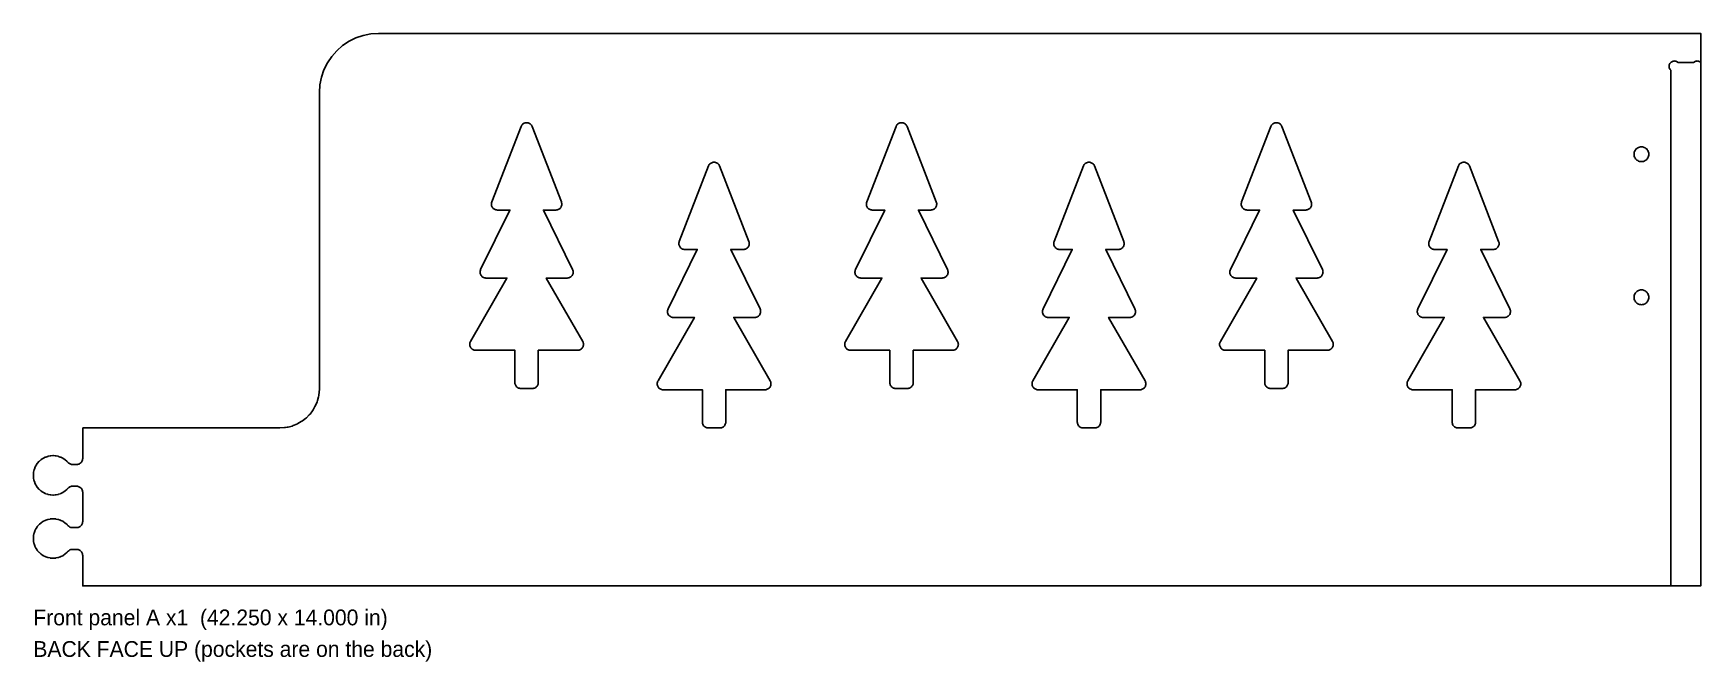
# Model space of a CAD drawing. Header units: inches. Extents: x 0 to 42.2, y -1.9 to 14.
import ezdxf

# ---------------------------------------------------------------- set-up
doc = ezdxf.new("R2010")
doc.units = ezdxf.units.IN
doc.header["$MEASUREMENT"] = 0
for name, color, linetype in [('CUT_INSIDE', 5, 'Continuous'), ('CUT_OUTSIDE', 1, 'Continuous'), ('LABEL', 3, 'Continuous'), ('POCKET_0.375', 4, 'Continuous'), ('POCKET_0.500', 4, 'Continuous')]:
    doc.layers.add(name, color=color, linetype=linetype)

msp = doc.modelspace()

# ---------------------------------------------------------------- linework, layer by layer
at = {"layer": 'CUT_INSIDE'}
for points in [[(13.929, 6.176), (13.935, 6.158), (13.939, 6.139), (13.94, 6.119), (13.939, 6.1), (13.935, 6.08), (13.929, 6.062), (13.92, 6.044), (13.909, 6.028), (13.896, 6.013), (13.881, 6), (13.865, 5.989), (13.848, 5.981), (13.829, 5.974), (13.81, 5.971), (13.79, 5.969), (12.801, 5.969), (12.796, 5.969), (12.796, 5.964), (12.796, 5.15), (12.795, 5.13), (12.791, 5.111), (12.784, 5.093), (12.776, 5.075), (12.765, 5.059), (12.752, 5.044), (12.737, 5.031), (12.721, 5.02), (12.703, 5.011), (12.685, 5.005), (12.665, 5.001), (12.646, 5), (12.354, 5), (12.334, 5.001), (12.315, 5.005), (12.296, 5.011), (12.279, 5.02), (12.262, 5.031), (12.247, 5.044), (12.235, 5.059), (12.224, 5.075), (12.215, 5.093), (12.209, 5.111), (12.205, 5.13), (12.204, 5.15), (12.204, 5.964), (12.203, 5.969), (12.199, 5.969), (11.209, 5.969), (11.19, 5.971), (11.17, 5.974), (11.152, 5.981), (11.134, 5.989), (11.118, 6), (11.103, 6.013), (11.09, 6.028), (11.079, 6.044), (11.071, 6.062), (11.064, 6.08), (11.06, 6.1), (11.059, 6.119), (11.06, 6.139), (11.064, 6.158), (11.07, 6.176), (11.079, 6.194), (12.001, 7.796), (12.003, 7.8), (11.999, 7.8), (11.47, 7.8), (11.449, 7.801), (11.43, 7.805), (11.41, 7.812), (11.392, 7.821), (11.376, 7.833), (11.361, 7.847), (11.348, 7.862), (11.337, 7.88), (11.329, 7.898), (11.323, 7.917), (11.32, 7.937), (11.32, 7.958), (11.322, 7.978), (11.327, 7.997), (11.335, 8.016), (12.074, 9.519), (12.076, 9.523), (12.071, 9.523), (11.758, 9.523), (11.738, 9.524), (11.719, 9.528), (11.701, 9.534), (11.684, 9.543), (11.667, 9.553), (11.653, 9.566), (11.64, 9.581), (11.629, 9.597), (11.62, 9.614), (11.613, 9.632), (11.609, 9.651), (11.608, 9.67), (11.609, 9.69), (11.612, 9.709), (11.618, 9.727), (12.36, 11.64), (12.368, 11.658), (12.379, 11.675), (12.392, 11.69), (12.407, 11.703), (12.423, 11.714), (12.441, 11.723), (12.46, 11.73), (12.48, 11.734), (12.5, 11.735), (12.52, 11.734), (12.539, 11.73), (12.558, 11.723), (12.576, 11.714), (12.592, 11.703), (12.607, 11.69), (12.62, 11.675), (12.631, 11.658), (12.64, 11.64), (13.381, 9.727), (13.387, 9.709), (13.391, 9.69), (13.392, 9.67), (13.39, 9.651), (13.386, 9.632), (13.379, 9.614), (13.371, 9.597), (13.36, 9.581), (13.347, 9.566), (13.332, 9.553), (13.316, 9.543), (13.298, 9.534), (13.28, 9.528), (13.261, 9.524), (13.242, 9.523), (12.928, 9.523), (12.924, 9.523), (12.926, 9.519), (13.664, 8.016), (13.672, 7.997), (13.677, 7.978), (13.68, 7.958), (13.679, 7.937), (13.676, 7.917), (13.67, 7.898), (13.662, 7.88), (13.651, 7.862), (13.639, 7.847), (13.624, 7.833), (13.607, 7.821), (13.589, 7.812), (13.57, 7.805), (13.55, 7.801), (13.53, 7.8), (13.001, 7.8), (12.996, 7.8), (12.998, 7.796), (13.92, 6.194)], [(23.435, 6.158), (23.439, 6.139), (23.44, 6.119), (23.439, 6.1), (23.435, 6.08), (23.429, 6.062), (23.42, 6.044), (23.409, 6.028), (23.396, 6.013), (23.381, 6), (23.365, 5.989), (23.348, 5.981), (23.329, 5.974), (23.31, 5.971), (23.29, 5.969), (22.301, 5.969), (22.296, 5.969), (22.296, 5.964), (22.296, 5.15), (22.295, 5.13), (22.291, 5.111), (22.284, 5.093), (22.276, 5.075), (22.265, 5.059), (22.252, 5.044), (22.237, 5.031), (22.221, 5.02), (22.203, 5.011), (22.185, 5.005), (22.165, 5.001), (22.146, 5), (21.854, 5), (21.834, 5.001), (21.815, 5.005), (21.796, 5.011), (21.779, 5.02), (21.762, 5.031), (21.747, 5.044), (21.735, 5.059), (21.724, 5.075), (21.715, 5.093), (21.709, 5.111), (21.705, 5.13), (21.704, 5.15), (21.704, 5.964), (21.703, 5.969), (21.699, 5.969), (20.709, 5.969), (20.69, 5.971), (20.67, 5.974), (20.652, 5.981), (20.634, 5.989), (20.618, 6), (20.603, 6.013), (20.59, 6.028), (20.579, 6.044), (20.571, 6.062), (20.564, 6.08), (20.56, 6.1), (20.559, 6.119), (20.56, 6.139), (20.564, 6.158), (20.57, 6.176), (20.579, 6.194), (21.501, 7.796), (21.503, 7.8), (21.499, 7.8), (20.97, 7.8), (20.949, 7.801), (20.93, 7.805), (20.91, 7.812), (20.892, 7.821), (20.876, 7.833), (20.861, 7.847), (20.848, 7.862), (20.837, 7.88), (20.829, 7.898), (20.823, 7.917), (20.82, 7.937), (20.82, 7.958), (20.822, 7.978), (20.827, 7.997), (20.835, 8.016), (21.574, 9.519), (21.576, 9.523), (21.571, 9.523), (21.258, 9.523), (21.238, 9.524), (21.219, 9.528), (21.201, 9.534), (21.184, 9.543), (21.167, 9.553), (21.153, 9.566), (21.14, 9.581), (21.129, 9.597), (21.12, 9.614), (21.113, 9.632), (21.109, 9.651), (21.108, 9.67), (21.109, 9.69), (21.112, 9.709), (21.118, 9.727), (21.86, 11.64), (21.868, 11.658), (21.879, 11.675), (21.892, 11.69), (21.907, 11.703), (21.923, 11.714), (21.941, 11.723), (21.96, 11.73), (21.98, 11.734), (22, 11.735), (22.02, 11.734), (22.039, 11.73), (22.058, 11.723), (22.076, 11.714), (22.092, 11.703), (22.107, 11.69), (22.12, 11.675), (22.131, 11.658), (22.14, 11.64), (22.881, 9.727), (22.887, 9.709), (22.891, 9.69), (22.892, 9.67), (22.89, 9.651), (22.886, 9.632), (22.879, 9.614), (22.871, 9.597), (22.86, 9.581), (22.847, 9.566), (22.832, 9.553), (22.816, 9.543), (22.798, 9.534), (22.78, 9.528), (22.761, 9.524), (22.742, 9.523), (22.428, 9.523), (22.424, 9.523), (22.426, 9.519), (23.164, 8.016), (23.172, 7.997), (23.177, 7.978), (23.18, 7.958), (23.179, 7.937), (23.176, 7.917), (23.17, 7.898), (23.162, 7.88), (23.151, 7.862), (23.139, 7.847), (23.124, 7.833), (23.107, 7.821), (23.089, 7.812), (23.07, 7.805), (23.05, 7.801), (23.03, 7.8), (22.501, 7.8), (22.496, 7.8), (22.498, 7.796), (23.42, 6.194), (23.429, 6.176)], [(32.929, 6.176), (32.935, 6.158), (32.939, 6.139), (32.94, 6.119), (32.939, 6.1), (32.935, 6.08), (32.929, 6.062), (32.92, 6.044), (32.909, 6.028), (32.896, 6.013), (32.881, 6), (32.865, 5.989), (32.848, 5.981), (32.829, 5.974), (32.81, 5.971), (32.79, 5.969), (31.801, 5.969), (31.796, 5.969), (31.796, 5.964), (31.796, 5.15), (31.795, 5.13), (31.791, 5.111), (31.784, 5.093), (31.776, 5.075), (31.765, 5.059), (31.752, 5.044), (31.737, 5.031), (31.721, 5.02), (31.703, 5.011), (31.685, 5.005), (31.665, 5.001), (31.646, 5), (31.354, 5), (31.334, 5.001), (31.315, 5.005), (31.296, 5.011), (31.279, 5.02), (31.262, 5.031), (31.247, 5.044), (31.235, 5.059), (31.224, 5.075), (31.215, 5.093), (31.209, 5.111), (31.205, 5.13), (31.204, 5.15), (31.204, 5.964), (31.203, 5.969), (31.199, 5.969), (30.209, 5.969), (30.19, 5.971), (30.17, 5.974), (30.152, 5.981), (30.134, 5.989), (30.118, 6), (30.103, 6.013), (30.09, 6.028), (30.079, 6.044), (30.071, 6.062), (30.064, 6.08), (30.06, 6.1), (30.059, 6.119), (30.06, 6.139), (30.064, 6.158), (30.07, 6.176), (30.079, 6.194), (31.001, 7.796), (31.003, 7.8), (30.999, 7.8), (30.47, 7.8), (30.449, 7.801), (30.43, 7.805), (30.41, 7.812), (30.392, 7.821), (30.376, 7.833), (30.361, 7.847), (30.348, 7.862), (30.337, 7.88), (30.329, 7.898), (30.323, 7.917), (30.32, 7.937), (30.32, 7.958), (30.322, 7.978), (30.327, 7.997), (30.335, 8.016), (31.074, 9.519), (31.076, 9.523), (31.071, 9.523), (30.758, 9.523), (30.738, 9.524), (30.719, 9.528), (30.701, 9.534), (30.684, 9.543), (30.667, 9.553), (30.653, 9.566), (30.64, 9.581), (30.629, 9.597), (30.62, 9.614), (30.613, 9.632), (30.609, 9.651), (30.608, 9.67), (30.609, 9.69), (30.612, 9.709), (30.618, 9.727), (31.36, 11.64), (31.368, 11.658), (31.379, 11.675), (31.392, 11.69), (31.407, 11.703), (31.423, 11.714), (31.441, 11.723), (31.46, 11.73), (31.48, 11.734), (31.5, 11.735), (31.52, 11.734), (31.539, 11.73), (31.558, 11.723), (31.576, 11.714), (31.592, 11.703), (31.607, 11.69), (31.62, 11.675), (31.631, 11.658), (31.64, 11.64), (32.381, 9.727), (32.387, 9.709), (32.391, 9.69), (32.392, 9.67), (32.39, 9.651), (32.386, 9.632), (32.379, 9.614), (32.371, 9.597), (32.36, 9.581), (32.347, 9.566), (32.332, 9.553), (32.316, 9.543), (32.298, 9.534), (32.28, 9.528), (32.261, 9.524), (32.242, 9.523), (31.928, 9.523), (31.924, 9.523), (31.926, 9.519), (32.664, 8.016), (32.672, 7.997), (32.677, 7.978), (32.68, 7.958), (32.679, 7.937), (32.676, 7.917), (32.67, 7.898), (32.662, 7.88), (32.651, 7.862), (32.639, 7.847), (32.624, 7.833), (32.607, 7.821), (32.589, 7.812), (32.57, 7.805), (32.55, 7.801), (32.53, 7.8), (32.001, 7.8), (31.996, 7.8), (31.998, 7.796), (32.92, 6.194)], [(18.685, 5.158), (18.689, 5.139), (18.69, 5.119), (18.689, 5.1), (18.685, 5.08), (18.679, 5.062), (18.67, 5.044), (18.659, 5.028), (18.646, 5.013), (18.631, 5), (18.615, 4.989), (18.598, 4.981), (18.579, 4.974), (18.56, 4.971), (18.54, 4.969), (17.551, 4.969), (17.546, 4.969), (17.546, 4.964), (17.546, 4.15), (17.545, 4.13), (17.541, 4.111), (17.534, 4.093), (17.526, 4.075), (17.515, 4.059), (17.502, 4.044), (17.487, 4.031), (17.471, 4.02), (17.453, 4.011), (17.435, 4.005), (17.415, 4.001), (17.396, 4), (17.104, 4), (17.084, 4.001), (17.065, 4.005), (17.046, 4.011), (17.029, 4.02), (17.012, 4.031), (16.997, 4.044), (16.985, 4.059), (16.974, 4.075), (16.965, 4.093), (16.959, 4.111), (16.955, 4.13), (16.954, 4.15), (16.954, 4.964), (16.953, 4.969), (16.949, 4.969), (15.959, 4.969), (15.94, 4.971), (15.92, 4.974), (15.902, 4.981), (15.884, 4.989), (15.868, 5), (15.853, 5.013), (15.84, 5.028), (15.829, 5.044), (15.821, 5.062), (15.814, 5.08), (15.81, 5.1), (15.809, 5.119), (15.81, 5.139), (15.814, 5.158), (15.82, 5.176), (15.829, 5.194), (16.751, 6.796), (16.753, 6.8), (16.749, 6.8), (16.22, 6.8), (16.199, 6.801), (16.18, 6.805), (16.16, 6.812), (16.142, 6.821), (16.126, 6.833), (16.111, 6.847), (16.098, 6.862), (16.087, 6.88), (16.079, 6.898), (16.073, 6.917), (16.07, 6.937), (16.07, 6.958), (16.072, 6.978), (16.077, 6.997), (16.085, 7.016), (16.824, 8.519), (16.826, 8.523), (16.821, 8.523), (16.508, 8.523), (16.488, 8.524), (16.469, 8.528), (16.451, 8.534), (16.434, 8.543), (16.417, 8.553), (16.403, 8.566), (16.39, 8.581), (16.379, 8.597), (16.37, 8.614), (16.363, 8.632), (16.359, 8.651), (16.358, 8.67), (16.359, 8.69), (16.362, 8.709), (16.368, 8.727), (17.11, 10.64), (17.118, 10.658), (17.129, 10.675), (17.142, 10.69), (17.157, 10.703), (17.173, 10.714), (17.191, 10.723), (17.21, 10.73), (17.23, 10.734), (17.25, 10.735), (17.27, 10.734), (17.289, 10.73), (17.308, 10.723), (17.326, 10.714), (17.342, 10.703), (17.357, 10.69), (17.37, 10.675), (17.381, 10.658), (17.39, 10.64), (18.131, 8.727), (18.137, 8.709), (18.141, 8.69), (18.142, 8.67), (18.14, 8.651), (18.136, 8.632), (18.129, 8.614), (18.121, 8.597), (18.11, 8.581), (18.097, 8.566), (18.082, 8.553), (18.066, 8.543), (18.048, 8.534), (18.03, 8.528), (18.011, 8.524), (17.992, 8.523), (17.678, 8.523), (17.674, 8.523), (17.676, 8.519), (18.414, 7.016), (18.422, 6.997), (18.427, 6.978), (18.43, 6.958), (18.429, 6.937), (18.426, 6.917), (18.42, 6.898), (18.412, 6.88), (18.401, 6.862), (18.389, 6.847), (18.374, 6.833), (18.357, 6.821), (18.339, 6.812), (18.32, 6.805), (18.3, 6.801), (18.28, 6.8), (17.751, 6.8), (17.746, 6.8), (17.748, 6.796), (18.67, 5.194), (18.679, 5.176)], [(28.179, 5.176), (28.185, 5.158), (28.189, 5.139), (28.19, 5.119), (28.189, 5.1), (28.185, 5.08), (28.179, 5.062), (28.17, 5.044), (28.159, 5.028), (28.146, 5.013), (28.131, 5), (28.115, 4.989), (28.098, 4.981), (28.079, 4.974), (28.06, 4.971), (28.04, 4.969), (27.051, 4.969), (27.046, 4.969), (27.046, 4.964), (27.046, 4.15), (27.045, 4.13), (27.041, 4.111), (27.034, 4.093), (27.026, 4.075), (27.015, 4.059), (27.002, 4.044), (26.987, 4.031), (26.971, 4.02), (26.953, 4.011), (26.935, 4.005), (26.915, 4.001), (26.896, 4), (26.604, 4), (26.584, 4.001), (26.565, 4.005), (26.546, 4.011), (26.529, 4.02), (26.512, 4.031), (26.497, 4.044), (26.485, 4.059), (26.474, 4.075), (26.465, 4.093), (26.459, 4.111), (26.455, 4.13), (26.454, 4.15), (26.454, 4.964), (26.453, 4.969), (26.449, 4.969), (25.459, 4.969), (25.44, 4.971), (25.42, 4.974), (25.402, 4.981), (25.384, 4.989), (25.368, 5), (25.353, 5.013), (25.34, 5.028), (25.329, 5.044), (25.321, 5.062), (25.314, 5.08), (25.31, 5.1), (25.309, 5.119), (25.31, 5.139), (25.314, 5.158), (25.32, 5.176), (25.329, 5.194), (26.251, 6.796), (26.253, 6.8), (26.249, 6.8), (25.72, 6.8), (25.699, 6.801), (25.68, 6.805), (25.66, 6.812), (25.642, 6.821), (25.626, 6.833), (25.611, 6.847), (25.598, 6.862), (25.587, 6.88), (25.579, 6.898), (25.573, 6.917), (25.57, 6.937), (25.57, 6.958), (25.572, 6.978), (25.577, 6.997), (25.585, 7.016), (26.324, 8.519), (26.326, 8.523), (26.321, 8.523), (26.008, 8.523), (25.988, 8.524), (25.969, 8.528), (25.951, 8.534), (25.934, 8.543), (25.917, 8.553), (25.903, 8.566), (25.89, 8.581), (25.879, 8.597), (25.87, 8.614), (25.863, 8.632), (25.859, 8.651), (25.858, 8.67), (25.859, 8.69), (25.862, 8.709), (25.868, 8.727), (26.61, 10.64), (26.618, 10.658), (26.629, 10.675), (26.642, 10.69), (26.657, 10.703), (26.673, 10.714), (26.691, 10.723), (26.71, 10.73), (26.73, 10.734), (26.75, 10.735), (26.77, 10.734), (26.789, 10.73), (26.808, 10.723), (26.826, 10.714), (26.842, 10.703), (26.857, 10.69), (26.87, 10.675), (26.881, 10.658), (26.89, 10.64), (27.631, 8.727), (27.637, 8.709), (27.641, 8.69), (27.642, 8.67), (27.64, 8.651), (27.636, 8.632), (27.629, 8.614), (27.621, 8.597), (27.61, 8.581), (27.597, 8.566), (27.582, 8.553), (27.566, 8.543), (27.548, 8.534), (27.53, 8.528), (27.511, 8.524), (27.492, 8.523), (27.178, 8.523), (27.174, 8.523), (27.176, 8.519), (27.914, 7.016), (27.922, 6.997), (27.927, 6.978), (27.93, 6.958), (27.929, 6.937), (27.926, 6.917), (27.92, 6.898), (27.912, 6.88), (27.901, 6.862), (27.889, 6.847), (27.874, 6.833), (27.857, 6.821), (27.839, 6.812), (27.82, 6.805), (27.8, 6.801), (27.78, 6.8), (27.251, 6.8), (27.246, 6.8), (27.248, 6.796), (28.17, 5.194)], [(37.679, 5.176), (37.685, 5.158), (37.689, 5.139), (37.69, 5.119), (37.689, 5.1), (37.685, 5.08), (37.679, 5.062), (37.67, 5.044), (37.659, 5.028), (37.646, 5.013), (37.631, 5), (37.615, 4.989), (37.598, 4.981), (37.579, 4.974), (37.56, 4.971), (37.54, 4.969), (36.551, 4.969), (36.546, 4.969), (36.546, 4.964), (36.546, 4.15), (36.545, 4.13), (36.541, 4.111), (36.534, 4.093), (36.526, 4.075), (36.515, 4.059), (36.502, 4.044), (36.487, 4.031), (36.471, 4.02), (36.453, 4.011), (36.435, 4.005), (36.415, 4.001), (36.396, 4), (36.104, 4), (36.084, 4.001), (36.065, 4.005), (36.046, 4.011), (36.029, 4.02), (36.012, 4.031), (35.997, 4.044), (35.985, 4.059), (35.974, 4.075), (35.965, 4.093), (35.959, 4.111), (35.955, 4.13), (35.954, 4.15), (35.954, 4.964), (35.953, 4.969), (35.949, 4.969), (34.959, 4.969), (34.94, 4.971), (34.92, 4.974), (34.902, 4.981), (34.884, 4.989), (34.868, 5), (34.853, 5.013), (34.84, 5.028), (34.829, 5.044), (34.821, 5.062), (34.814, 5.08), (34.81, 5.1), (34.809, 5.119), (34.81, 5.139), (34.814, 5.158), (34.82, 5.176), (34.829, 5.194), (35.751, 6.796), (35.753, 6.8), (35.749, 6.8), (35.22, 6.8), (35.199, 6.801), (35.18, 6.805), (35.16, 6.812), (35.142, 6.821), (35.126, 6.833), (35.111, 6.847), (35.098, 6.862), (35.087, 6.88), (35.079, 6.898), (35.073, 6.917), (35.07, 6.937), (35.07, 6.958), (35.072, 6.978), (35.077, 6.997), (35.085, 7.016), (35.824, 8.519), (35.826, 8.523), (35.821, 8.523), (35.508, 8.523), (35.488, 8.524), (35.469, 8.528), (35.451, 8.534), (35.434, 8.543), (35.417, 8.553), (35.403, 8.566), (35.39, 8.581), (35.379, 8.597), (35.37, 8.614), (35.363, 8.632), (35.359, 8.651), (35.358, 8.67), (35.359, 8.69), (35.362, 8.709), (35.368, 8.727), (36.11, 10.64), (36.118, 10.658), (36.129, 10.675), (36.142, 10.69), (36.157, 10.703), (36.173, 10.714), (36.191, 10.723), (36.21, 10.73), (36.23, 10.734), (36.25, 10.735), (36.27, 10.734), (36.289, 10.73), (36.308, 10.723), (36.326, 10.714), (36.342, 10.703), (36.357, 10.69), (36.37, 10.675), (36.381, 10.658), (36.39, 10.64), (37.131, 8.727), (37.137, 8.709), (37.141, 8.69), (37.142, 8.67), (37.14, 8.651), (37.136, 8.632), (37.129, 8.614), (37.121, 8.597), (37.11, 8.581), (37.097, 8.566), (37.082, 8.553), (37.066, 8.543), (37.048, 8.534), (37.03, 8.528), (37.011, 8.524), (36.992, 8.523), (36.678, 8.523), (36.674, 8.523), (36.676, 8.519), (37.414, 7.016), (37.422, 6.997), (37.427, 6.978), (37.43, 6.958), (37.429, 6.937), (37.426, 6.917), (37.42, 6.898), (37.412, 6.88), (37.401, 6.862), (37.389, 6.847), (37.374, 6.833), (37.357, 6.821), (37.339, 6.812), (37.32, 6.805), (37.3, 6.801), (37.28, 6.8), (36.751, 6.8), (36.746, 6.8), (36.748, 6.796), (37.67, 5.194)]]:
    msp.add_lwpolyline(points, close=True, dxfattribs=at)
at = {"layer": 'CUT_OUTSIDE'}
msp.add_lwpolyline([(1.25, 4), (1.25, 3.995), (1.25, 3.23), (1.248, 3.21), (1.244, 3.19), (1.238, 3.171), (1.229, 3.152), (1.218, 3.136), (1.204, 3.12), (1.189, 3.107), (1.172, 3.096), (1.154, 3.087), (1.135, 3.08), (1.115, 3.076), (1.095, 3.075), (0.998, 3.075), (0.989, 3.075), (0.983, 3.076), (0.965, 3.078), (0.946, 3.082), (0.929, 3.089), (0.912, 3.098), (0.896, 3.109), (0.882, 3.121), (0.88, 3.124), (0.873, 3.131), (0.858, 3.148), (0.857, 3.149), (0.856, 3.15), (0.855, 3.152), (0.851, 3.155), (0.85, 3.157), (0.849, 3.157), (0.847, 3.159), (0.81, 3.191), (0.808, 3.193), (0.808, 3.194), (0.806, 3.195), (0.802, 3.198), (0.8, 3.199), (0.799, 3.2), (0.797, 3.201), (0.756, 3.229), (0.754, 3.23), (0.754, 3.23), (0.751, 3.232), (0.748, 3.234), (0.745, 3.235), (0.745, 3.235), (0.743, 3.237), (0.698, 3.258), (0.696, 3.259), (0.695, 3.26), (0.693, 3.261), (0.689, 3.262), (0.687, 3.263), (0.686, 3.264), (0.683, 3.265), (0.637, 3.28), (0.634, 3.281), (0.634, 3.281), (0.631, 3.282), (0.627, 3.283), (0.624, 3.284), (0.624, 3.284), (0.621, 3.285), (0.573, 3.294), (0.57, 3.295), (0.57, 3.295), (0.567, 3.295), (0.563, 3.296), (0.56, 3.296), (0.559, 3.296), (0.557, 3.296), (0.508, 3.299), (0.505, 3.3), (0.504, 3.3), (0.502, 3.3), (0.498, 3.3), (0.495, 3.3), (0.494, 3.3), (0.492, 3.299), (0.442, 3.296), (0.44, 3.296), (0.439, 3.296), (0.437, 3.296), (0.432, 3.295), (0.43, 3.295), (0.429, 3.295), (0.427, 3.294), (0.378, 3.285), (0.376, 3.284), (0.375, 3.284), (0.372, 3.283), (0.368, 3.282), (0.366, 3.281), (0.365, 3.281), (0.363, 3.28), (0.316, 3.265), (0.313, 3.264), (0.313, 3.263), (0.31, 3.262), (0.306, 3.261), (0.304, 3.26), (0.303, 3.259), (0.301, 3.258), (0.257, 3.237), (0.255, 3.235), (0.254, 3.235), (0.252, 3.234), (0.248, 3.232), (0.246, 3.23), (0.245, 3.23), (0.243, 3.229), (0.202, 3.201), (0.2, 3.2), (0.199, 3.199), (0.197, 3.198), (0.194, 3.195), (0.192, 3.194), (0.191, 3.193), (0.189, 3.191), (0.152, 3.159), (0.15, 3.157), (0.15, 3.157), (0.148, 3.155), (0.145, 3.152), (0.143, 3.15), (0.143, 3.149), (0.141, 3.148), (0.108, 3.11), (0.107, 3.108), (0.106, 3.108), (0.105, 3.106), (0.102, 3.102), (0.1, 3.1), (0.1, 3.1), (0.099, 3.098), (0.071, 3.057), (0.07, 3.055), (0.069, 3.054), (0.068, 3.052), (0.066, 3.048), (0.065, 3.046), (0.064, 3.045), (0.063, 3.043), (0.041, 2.998), (0.04, 2.996), (0.04, 2.996), (0.039, 2.993), (0.037, 2.989), (0.036, 2.987), (0.036, 2.986), (0.035, 2.984), (0.019, 2.937), (0.018, 2.935), (0.018, 2.934), (0.018, 2.931), (0.016, 2.927), (0.016, 2.925), (0.016, 2.924), (0.015, 2.922), (0.006, 2.873), (0.005, 2.871), (0.005, 2.87), (0.005, 2.867), (0.004, 2.863), (0.004, 2.861), (0.004, 2.86), (0.003, 2.857), (0, 2.808), (0, 2.805), (0, 2.805), (0, 2.802), (0, 2.798), (0, 2.795), (0, 2.795), (0, 2.792), (0.003, 2.743), (0.004, 2.74), (0.004, 2.739), (0.004, 2.737), (0.005, 2.733), (0.005, 2.73), (0.005, 2.729), (0.006, 2.727), (0.015, 2.678), (0.016, 2.676), (0.016, 2.675), (0.016, 2.673), (0.018, 2.669), (0.018, 2.666), (0.018, 2.665), (0.019, 2.663), (0.035, 2.616), (0.036, 2.614), (0.036, 2.613), (0.037, 2.611), (0.039, 2.607), (0.04, 2.604), (0.04, 2.604), (0.041, 2.602), (0.063, 2.557), (0.064, 2.555), (0.065, 2.554), (0.066, 2.552), (0.068, 2.548), (0.069, 2.546), (0.07, 2.545), (0.071, 2.543), (0.099, 2.502), (0.1, 2.5), (0.1, 2.5), (0.102, 2.498), (0.105, 2.494), (0.106, 2.492), (0.107, 2.492), (0.108, 2.49), (0.141, 2.452), (0.143, 2.451), (0.143, 2.45), (0.145, 2.448), (0.148, 2.445), (0.15, 2.443), (0.15, 2.443), (0.152, 2.441), (0.189, 2.409), (0.191, 2.407), (0.192, 2.406), (0.194, 2.405), (0.197, 2.402), (0.199, 2.401), (0.2, 2.4), (0.202, 2.399), (0.243, 2.371), (0.245, 2.37), (0.246, 2.37), (0.248, 2.368), (0.252, 2.366), (0.254, 2.365), (0.255, 2.365), (0.257, 2.363), (0.301, 2.342), (0.303, 2.341), (0.304, 2.34), (0.306, 2.339), (0.31, 2.338), (0.313, 2.337), (0.313, 2.336), (0.316, 2.335), (0.363, 2.32), (0.365, 2.319), (0.366, 2.319), (0.368, 2.318), (0.372, 2.317), (0.375, 2.316), (0.376, 2.316), (0.378, 2.315), (0.427, 2.306), (0.429, 2.305), (0.43, 2.305), (0.432, 2.305), (0.437, 2.304), (0.439, 2.304), (0.44, 2.304), (0.442, 2.304), (0.492, 2.301), (0.494, 2.3), (0.495, 2.3), (0.498, 2.3), (0.502, 2.3), (0.504, 2.3), (0.505, 2.3), (0.508, 2.301), (0.557, 2.304), (0.559, 2.304), (0.56, 2.304), (0.563, 2.304), (0.567, 2.305), (0.57, 2.305), (0.57, 2.305), (0.573, 2.306), (0.621, 2.315), (0.624, 2.316), (0.624, 2.316), (0.627, 2.317), (0.631, 2.318), (0.634, 2.319), (0.634, 2.319), (0.637, 2.32), (0.683, 2.335), (0.686, 2.336), (0.687, 2.337), (0.689, 2.338), (0.693, 2.339), (0.695, 2.34), (0.696, 2.341), (0.698, 2.342), (0.743, 2.363), (0.745, 2.365), (0.745, 2.365), (0.748, 2.366), (0.751, 2.368), (0.754, 2.37), (0.754, 2.37), (0.756, 2.371), (0.797, 2.399), (0.799, 2.4), (0.8, 2.401), (0.802, 2.402), (0.806, 2.405), (0.808, 2.406), (0.808, 2.407), (0.81, 2.409), (0.847, 2.441), (0.849, 2.443), (0.85, 2.443), (0.851, 2.445), (0.855, 2.448), (0.856, 2.45), (0.857, 2.451), (0.858, 2.452), (0.872, 2.468), (0.878, 2.475), (0.882, 2.479), (0.896, 2.491), (0.912, 2.502), (0.928, 2.511), (0.946, 2.518), (0.964, 2.522), (0.983, 2.524), (0.987, 2.525), (0.996, 2.525), (1.095, 2.525), (1.115, 2.524), (1.135, 2.52), (1.154, 2.513), (1.172, 2.504), (1.189, 2.493), (1.204, 2.48), (1.218, 2.464), (1.229, 2.447), (1.238, 2.429), (1.244, 2.41), (1.248, 2.39), (1.25, 2.37), (1.25, 1.63), (1.248, 1.61), (1.244, 1.59), (1.238, 1.571), (1.229, 1.553), (1.218, 1.536), (1.204, 1.52), (1.189, 1.507), (1.172, 1.496), (1.154, 1.487), (1.135, 1.48), (1.115, 1.476), (1.095, 1.475), (0.997, 1.475), (0.988, 1.475), (0.983, 1.476), (0.964, 1.478), (0.946, 1.482), (0.928, 1.489), (0.912, 1.498), (0.896, 1.509), (0.882, 1.521), (0.88, 1.524), (0.873, 1.531), (0.858, 1.548), (0.857, 1.549), (0.856, 1.55), (0.855, 1.552), (0.851, 1.555), (0.85, 1.557), (0.849, 1.557), (0.847, 1.559), (0.81, 1.591), (0.808, 1.593), (0.808, 1.594), (0.806, 1.595), (0.802, 1.598), (0.8, 1.599), (0.799, 1.6), (0.797, 1.601), (0.756, 1.629), (0.754, 1.63), (0.754, 1.63), (0.751, 1.632), (0.748, 1.634), (0.745, 1.635), (0.745, 1.635), (0.743, 1.637), (0.698, 1.658), (0.696, 1.659), (0.695, 1.66), (0.693, 1.661), (0.689, 1.662), (0.687, 1.663), (0.686, 1.664), (0.683, 1.665), (0.637, 1.68), (0.634, 1.681), (0.634, 1.681), (0.631, 1.682), (0.627, 1.683), (0.624, 1.684), (0.624, 1.684), (0.621, 1.685), (0.573, 1.694), (0.57, 1.695), (0.57, 1.695), (0.567, 1.695), (0.563, 1.696), (0.56, 1.696), (0.559, 1.696), (0.557, 1.696), (0.508, 1.699), (0.505, 1.7), (0.504, 1.7), (0.502, 1.7), (0.498, 1.7), (0.495, 1.7), (0.494, 1.7), (0.492, 1.699), (0.442, 1.696), (0.44, 1.696), (0.439, 1.696), (0.437, 1.696), (0.432, 1.695), (0.43, 1.695), (0.429, 1.695), (0.427, 1.694), (0.378, 1.685), (0.376, 1.684), (0.375, 1.684), (0.372, 1.683), (0.368, 1.682), (0.366, 1.681), (0.365, 1.681), (0.363, 1.68), (0.316, 1.665), (0.313, 1.664), (0.313, 1.663), (0.31, 1.662), (0.306, 1.661), (0.304, 1.66), (0.303, 1.659), (0.301, 1.658), (0.257, 1.637), (0.255, 1.635), (0.254, 1.635), (0.252, 1.634), (0.248, 1.632), (0.246, 1.63), (0.245, 1.63), (0.243, 1.629), (0.202, 1.601), (0.2, 1.6), (0.199, 1.599), (0.197, 1.598), (0.194, 1.595), (0.192, 1.594), (0.191, 1.593), (0.189, 1.591), (0.152, 1.559), (0.15, 1.557), (0.15, 1.557), (0.148, 1.555), (0.145, 1.552), (0.143, 1.55), (0.143, 1.549), (0.141, 1.548), (0.108, 1.51), (0.107, 1.508), (0.106, 1.508), (0.105, 1.506), (0.102, 1.502), (0.1, 1.5), (0.1, 1.5), (0.099, 1.498), (0.071, 1.457), (0.07, 1.455), (0.069, 1.454), (0.068, 1.452), (0.066, 1.448), (0.065, 1.446), (0.064, 1.445), (0.063, 1.443), (0.041, 1.398), (0.04, 1.396), (0.04, 1.396), (0.039, 1.393), (0.037, 1.389), (0.036, 1.387), (0.036, 1.386), (0.035, 1.384), (0.019, 1.337), (0.018, 1.335), (0.018, 1.334), (0.018, 1.331), (0.016, 1.327), (0.016, 1.325), (0.016, 1.324), (0.015, 1.322), (0.006, 1.273), (0.005, 1.271), (0.005, 1.27), (0.005, 1.267), (0.004, 1.263), (0.004, 1.261), (0.004, 1.26), (0.003, 1.257), (0, 1.208), (0, 1.205), (0, 1.205), (0, 1.202), (0, 1.198), (0, 1.195), (0, 1.195), (0, 1.192), (0.003, 1.143), (0.004, 1.14), (0.004, 1.139), (0.004, 1.137), (0.005, 1.133), (0.005, 1.13), (0.005, 1.129), (0.006, 1.127), (0.015, 1.078), (0.016, 1.076), (0.016, 1.075), (0.016, 1.073), (0.018, 1.069), (0.018, 1.066), (0.018, 1.065), (0.019, 1.063), (0.035, 1.016), (0.036, 1.014), (0.036, 1.013), (0.037, 1.011), (0.039, 1.007), (0.04, 1.004), (0.04, 1.004), (0.041, 1.002), (0.063, 0.957), (0.064, 0.955), (0.065, 0.954), (0.066, 0.952), (0.068, 0.948), (0.069, 0.946), (0.07, 0.945), (0.071, 0.943), (0.099, 0.902), (0.1, 0.9), (0.1, 0.9), (0.102, 0.898), (0.105, 0.894), (0.106, 0.892), (0.107, 0.892), (0.108, 0.89), (0.141, 0.852), (0.143, 0.851), (0.143, 0.85), (0.145, 0.848), (0.148, 0.845), (0.15, 0.843), (0.15, 0.843), (0.152, 0.841), (0.189, 0.809), (0.191, 0.807), (0.192, 0.806), (0.194, 0.805), (0.197, 0.802), (0.199, 0.801), (0.2, 0.8), (0.202, 0.799), (0.243, 0.771), (0.245, 0.77), (0.246, 0.77), (0.248, 0.768), (0.252, 0.766), (0.254, 0.765), (0.255, 0.765), (0.257, 0.763), (0.301, 0.742), (0.303, 0.741), (0.304, 0.74), (0.306, 0.739), (0.31, 0.738), (0.313, 0.737), (0.313, 0.736), (0.316, 0.735), (0.363, 0.72), (0.365, 0.719), (0.366, 0.719), (0.368, 0.718), (0.372, 0.717), (0.375, 0.716), (0.376, 0.716), (0.378, 0.715), (0.427, 0.706), (0.429, 0.705), (0.43, 0.705), (0.432, 0.705), (0.437, 0.704), (0.439, 0.704), (0.44, 0.704), (0.442, 0.704), (0.492, 0.701), (0.494, 0.7), (0.495, 0.7), (0.498, 0.7), (0.502, 0.7), (0.504, 0.7), (0.505, 0.7), (0.508, 0.701), (0.557, 0.704), (0.559, 0.704), (0.56, 0.704), (0.563, 0.704), (0.567, 0.705), (0.57, 0.705), (0.57, 0.705), (0.573, 0.706), (0.621, 0.715), (0.624, 0.716), (0.624, 0.716), (0.627, 0.717), (0.631, 0.718), (0.634, 0.719), (0.634, 0.719), (0.637, 0.72), (0.683, 0.735), (0.686, 0.736), (0.687, 0.737), (0.689, 0.738), (0.693, 0.739), (0.695, 0.74), (0.696, 0.741), (0.698, 0.742), (0.743, 0.763), (0.745, 0.765), (0.745, 0.765), (0.748, 0.766), (0.751, 0.768), (0.754, 0.77), (0.754, 0.77), (0.756, 0.771), (0.797, 0.799), (0.799, 0.8), (0.8, 0.801), (0.802, 0.802), (0.806, 0.805), (0.808, 0.806), (0.808, 0.807), (0.81, 0.809), (0.847, 0.841), (0.849, 0.843), (0.85, 0.843), (0.851, 0.845), (0.855, 0.848), (0.856, 0.85), (0.857, 0.851), (0.858, 0.852), (0.872, 0.868), (0.878, 0.875), (0.882, 0.879), (0.896, 0.891), (0.912, 0.902), (0.928, 0.911), (0.946, 0.918), (0.964, 0.922), (0.983, 0.924), (0.987, 0.925), (0.996, 0.925), (1.095, 0.925), (1.115, 0.924), (1.135, 0.92), (1.154, 0.913), (1.172, 0.904), (1.189, 0.893), (1.204, 0.88), (1.218, 0.864), (1.229, 0.847), (1.238, 0.829), (1.244, 0.81), (1.248, 0.79), (1.25, 0.77), (1.25, 0.005), (1.25, 0), (1.255, 0), (2.25, 0), (42.25, 0), (42.25, 14), (11.25, 14), (8.75, 14), (8.554, 13.987), (8.361, 13.949), (8.176, 13.886), (8, 13.799), (7.837, 13.69), (7.689, 13.561), (7.56, 13.413), (7.451, 13.25), (7.364, 13.074), (7.301, 12.888), (7.263, 12.696), (7.25, 12.5), (7.25, 5.025), (7.248, 4.976), (7.244, 4.918), (7.232, 4.821), (7.225, 4.789), (7.2, 4.695), (7.189, 4.664), (7.152, 4.573), (7.137, 4.544), (7.088, 4.459), (7.07, 4.432), (7.011, 4.354), (6.989, 4.33), (6.92, 4.261), (6.895, 4.239), (6.818, 4.179), (6.79, 4.161), (6.706, 4.112), (6.676, 4.098), (6.586, 4.06), (6.555, 4.05), (6.46, 4.024), (6.428, 4.018), (6.367, 4.01), (6.387, 4.01), (6.38, 4.009), (6.25, 4), (2.25, 4), (1.255, 4)], close=True, dxfattribs=at)
at = {"layer": 'POCKET_0.375'}
msp.add_lwpolyline([(42.246, 13.272), (42.232, 13.281), (42.216, 13.289), (42.199, 13.295), (42.182, 13.298), (42.164, 13.3), (42.147, 13.298), (42.129, 13.295), (42.113, 13.289), (42.097, 13.281), (42.082, 13.272), (42.069, 13.26), (41.681, 13.26), (41.667, 13.272), (41.653, 13.281), (41.637, 13.289), (41.62, 13.295), (41.603, 13.298), (41.585, 13.3), (41.568, 13.298), (41.55, 13.295), (41.533, 13.289), (41.518, 13.281), (41.503, 13.272), (41.49, 13.26), (41.478, 13.247), (41.468, 13.232), (41.46, 13.216), (41.455, 13.199), (41.451, 13.182), (41.45, 13.165), (41.451, 13.147), (41.455, 13.13), (41.46, 13.113), (41.468, 13.097), (41.478, 13.082), (41.49, 13.069), (41.49, 0), (42.25, 0), (42.25, 13.269)], close=True, dxfattribs=at)
at = {"layer": 'POCKET_0.500'}
for points in [[(40.562, 10.938), (40.564, 10.913), (40.569, 10.889), (40.576, 10.866), (40.587, 10.844), (40.601, 10.823), (40.617, 10.805), (40.636, 10.789), (40.656, 10.775), (40.678, 10.764), (40.701, 10.756), (40.725, 10.752), (40.75, 10.75), (40.774, 10.752), (40.798, 10.756), (40.821, 10.764), (40.843, 10.775), (40.864, 10.789), (40.882, 10.805), (40.898, 10.823), (40.912, 10.844), (40.923, 10.866), (40.931, 10.889), (40.936, 10.913), (40.937, 10.938), (40.936, 10.962), (40.931, 10.986), (40.923, 11.009), (40.912, 11.031), (40.898, 11.052), (40.882, 11.07), (40.864, 11.086), (40.843, 11.1), (40.821, 11.111), (40.798, 11.119), (40.774, 11.123), (40.75, 11.125), (40.725, 11.123), (40.701, 11.119), (40.678, 11.111), (40.656, 11.1), (40.636, 11.086), (40.617, 11.07), (40.601, 11.052), (40.587, 11.031), (40.576, 11.009), (40.569, 10.986), (40.564, 10.962)], [(40.562, 7.312), (40.564, 7.288), (40.569, 7.264), (40.576, 7.241), (40.587, 7.219), (40.601, 7.198), (40.617, 7.18), (40.636, 7.164), (40.656, 7.15), (40.678, 7.139), (40.701, 7.131), (40.725, 7.127), (40.75, 7.125), (40.774, 7.127), (40.798, 7.131), (40.821, 7.139), (40.843, 7.15), (40.864, 7.164), (40.882, 7.18), (40.898, 7.198), (40.912, 7.219), (40.923, 7.241), (40.931, 7.264), (40.936, 7.288), (40.937, 7.312), (40.936, 7.337), (40.931, 7.361), (40.923, 7.384), (40.912, 7.406), (40.898, 7.427), (40.882, 7.445), (40.864, 7.461), (40.843, 7.475), (40.821, 7.486), (40.798, 7.494), (40.774, 7.498), (40.75, 7.5), (40.725, 7.498), (40.701, 7.494), (40.678, 7.486), (40.656, 7.475), (40.636, 7.461), (40.617, 7.445), (40.601, 7.427), (40.587, 7.406), (40.576, 7.384), (40.569, 7.361), (40.564, 7.337)]]:
    msp.add_lwpolyline(points, close=True, dxfattribs=at)

# ---------------------------------------------------------------- texts
at = {"layer": 'LABEL'}
for s, p in [('Front panel A x1  (42.250 x 14.000 in)', (0, -1)), ('BACK FACE UP (pockets are on the back)', (0, -1.8))]:
    msp.add_text(s, height=0.4, dxfattribs=at).set_placement(p)

doc.saveas('drawing.dxf')
